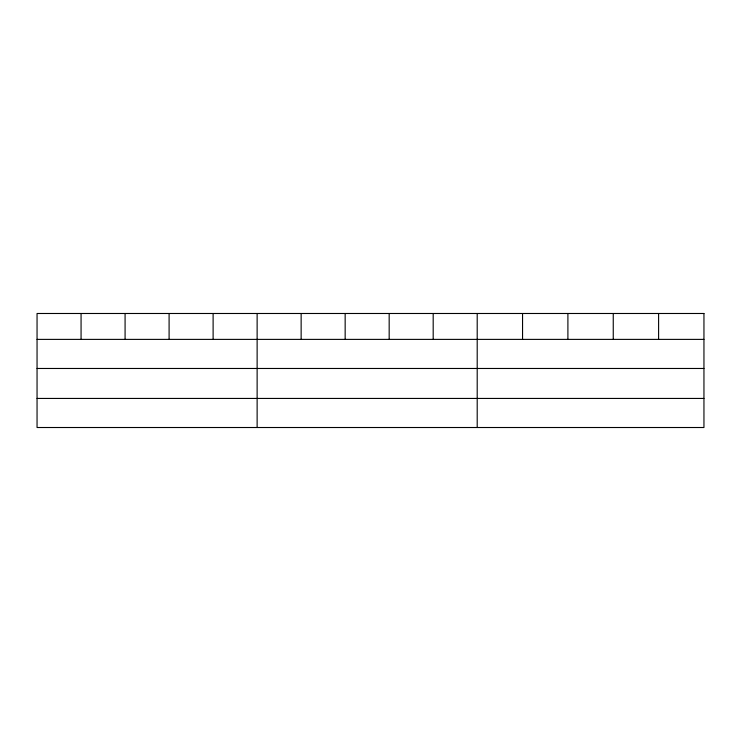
<?xml version="1.0" encoding="UTF-8"?>
<svg xmlns="http://www.w3.org/2000/svg" width="741" height="741" viewBox="0 0 741 741"><rect width="100%" height="100%" fill="white"/><g stroke="black" fill="none" stroke-linecap="round" stroke-linejoin="round"><path stroke-width="1.11" d="M37.05 339.387L703.95 339.387M37.05 368.472L703.95 368.472M37.05 398.436L703.95 398.436M658.601 313.489L658.601 339.387M613.252 313.489L613.252 339.387M567.902 313.489L567.902 339.387M522.553 313.489L522.553 339.387M477.204 313.489L477.204 427.511M433.189 313.489L433.189 339.387M389.173 313.489L389.173 339.387M345.158 313.489L345.158 339.387M301.142 313.489L301.142 339.387M257.127 313.489L257.127 427.511M213.112 313.489L213.112 339.387M169.096 313.489L169.096 339.387M125.081 313.489L125.081 339.387M81.065 313.489L81.065 339.387M703.95 313.489L37.05 313.489L37.05 427.511L703.95 427.511L703.95 313.489"/></g></svg>
